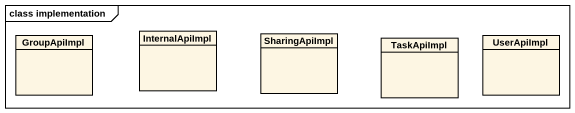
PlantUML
@startuml
mainframe class implementation
hide circle
hide empty members
class GroupApiImpl
class InternalApiImpl
class SharingApiImpl
class TaskApiImpl
class UserApiImpl
@enduml
